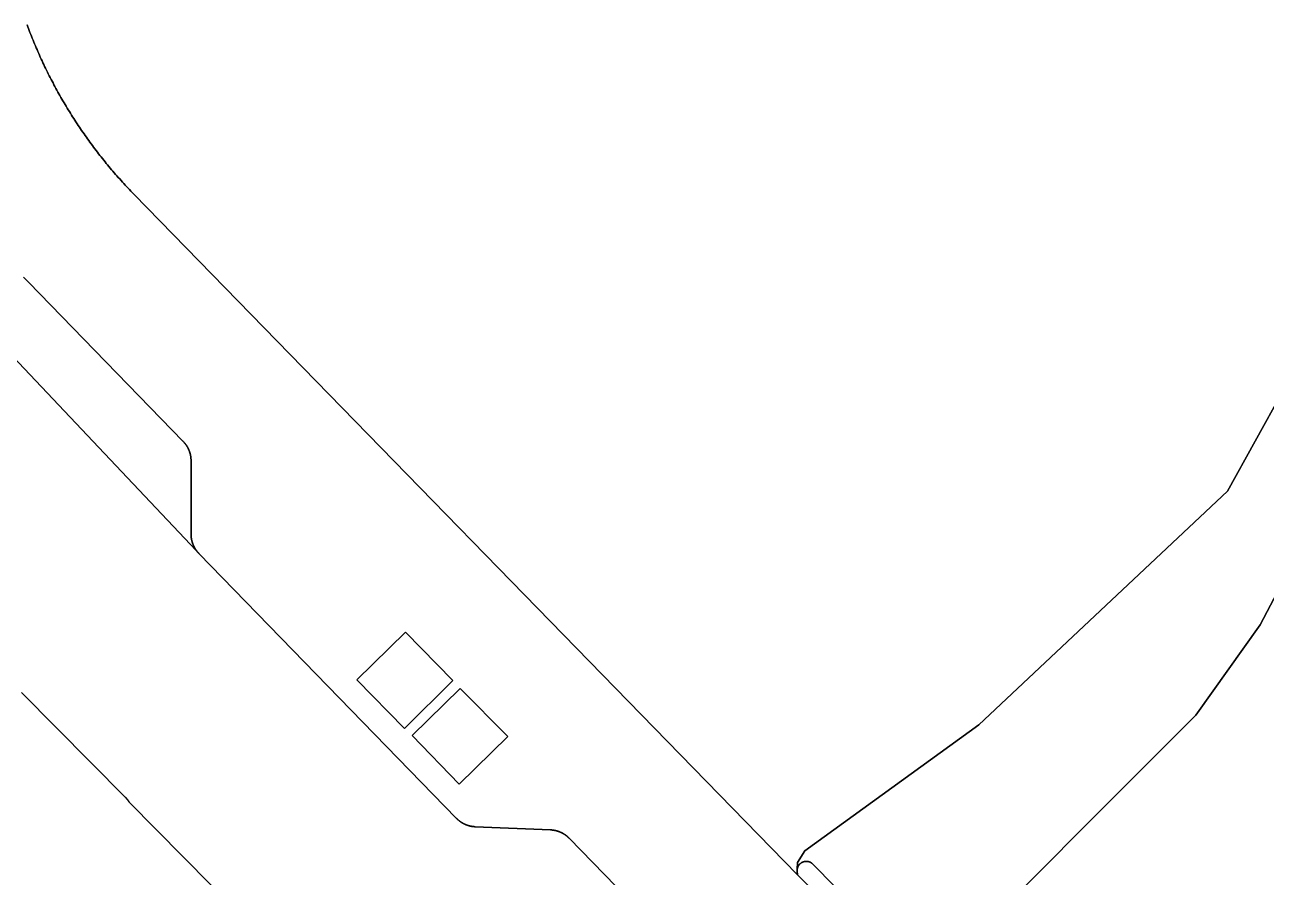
# Model space of a CAD drawing. Header units: metres. Extents: x -127 to 442, y -186 to 462.
# Drawn here: x 106.96 to 140.71, y 71.01 to 94.18 of the extents above; entities that cross this region are included whole.
import ezdxf

# ---------------------------------------------------------------- set-up
doc = ezdxf.new("R2010")
doc.units = ezdxf.units.M

msp = doc.modelspace()

# ---------------------------------------------------------------- linework, layer by layer
at = {"layer": 'road_0', "color": 8}
for points in [[(131.829, 67.156), (127.971, 71.077), (109.919, 89.584), (109.919, 89.584), (109.88, 89.624), (109.841, 89.664), (109.803, 89.705), (109.764, 89.746), (109.726, 89.786), (109.688, 89.827), (109.65, 89.868), (109.612, 89.91), (109.575, 89.951), (109.538, 89.993), (109.5, 90.035), (109.463, 90.076), (109.427, 90.119), (109.39, 90.161), (109.354, 90.203), (109.317, 90.246), (109.281, 90.288), (109.245, 90.331), (109.21, 90.374), (109.174, 90.417), (109.139, 90.461), (109.104, 90.504), (109.069, 90.548), (109.034, 90.592), (108.999, 90.636), (108.965, 90.68), (108.931, 90.724), (108.897, 90.768), (108.863, 90.813), (108.829, 90.857), (108.796, 90.902), (108.762, 90.947), (108.729, 90.992), (108.696, 91.037), (108.664, 91.083), (108.631, 91.128), (108.599, 91.174), (108.567, 91.22), (108.535, 91.266), (108.503, 91.312), (108.472, 91.358), (108.44, 91.404), (108.409, 91.451), (108.378, 91.497), (108.348, 91.544), (108.317, 91.591), (108.287, 91.638), (108.257, 91.685), (108.227, 91.732), (108.197, 91.779), (108.168, 91.827), (108.138, 91.874), (108.109, 91.922), (108.08, 91.97), (108.052, 92.018), (108.023, 92.066), (107.995, 92.114), (107.967, 92.163), (107.939, 92.211), (107.911, 92.26), (107.884, 92.309), (107.857, 92.357), (107.83, 92.406), (107.803, 92.455), (107.776, 92.505), (107.75, 92.554), (107.724, 92.603), (107.698, 92.653), (107.672, 92.702), (107.646, 92.752), (107.621, 92.802), (107.596, 92.852), (107.571, 92.902), (107.546, 92.952), (107.522, 93.002), (107.497, 93.053), (107.473, 93.103), (107.45, 93.154), (107.426, 93.205), (107.403, 93.255), (107.379, 93.306), (107.356, 93.357), (107.334, 93.408), (107.311, 93.459), (107.289, 93.511), (107.267, 93.562), (107.245, 93.613), (107.223, 93.665), (107.202, 93.717), (107.181, 93.768), (107.16, 93.82), (107.139, 93.872), (107.118, 93.924), (107.098, 93.976), (107.078, 94.028), (107.058, 94.081), (107.039, 94.133), (107.019, 94.185)], [(103.972, 87.966), (111.62, 79.896), (111.62, 79.896), (111.617, 79.9), (111.615, 79.904), (111.612, 79.908), (111.609, 79.912), (111.606, 79.915), (111.604, 79.919), (111.601, 79.923), (111.599, 79.927), (111.596, 79.931), (111.594, 79.935), (111.591, 79.939), (111.589, 79.943), (111.586, 79.947), (111.584, 79.951), (111.581, 79.956), (111.579, 79.96), (111.577, 79.964), (111.574, 79.968), (111.572, 79.972), (111.57, 79.976), (111.567, 79.98), (111.565, 79.984), (111.563, 79.989), (111.561, 79.993), (111.559, 79.997), (111.556, 80.001), (111.554, 80.006), (111.552, 80.01), (111.55, 80.014), (111.548, 80.018), (111.546, 80.023), (111.544, 80.027), (111.542, 80.031), (111.54, 80.036), (111.539, 80.04), (111.537, 80.044), (111.535, 80.049), (111.533, 80.053), (111.531, 80.058), (111.53, 80.062), (111.528, 80.066), (111.526, 80.071), (111.525, 80.075), (111.523, 80.08), (111.521, 80.084), (111.52, 80.089), (111.518, 80.093), (111.517, 80.098), (111.515, 80.102), (111.514, 80.107), (111.512, 80.111), (111.511, 80.116), (111.51, 80.12), (111.508, 80.125), (111.507, 80.129), (111.506, 80.134), (111.504, 80.138), (111.503, 80.143), (111.502, 80.148), (111.501, 80.152), (111.5, 80.157), (111.499, 80.161), (111.497, 80.166), (111.496, 80.171), (111.495, 80.175), (111.494, 80.18), (111.493, 80.184), (111.492, 80.189), (111.492, 80.194), (111.491, 80.198), (111.49, 80.203), (111.489, 80.208), (111.488, 80.212), (111.487, 80.217), (111.487, 80.222), (111.486, 80.226), (111.485, 80.231), (111.485, 80.236), (111.484, 80.241), (111.483, 80.245), (111.483, 80.25), (111.482, 80.255), (111.482, 80.259), (111.481, 80.264), (111.481, 80.269), (111.481, 80.273), (111.48, 80.278), (111.48, 80.283), (111.48, 80.288), (111.479, 80.292), (111.479, 80.297), (111.479, 80.302), (111.479, 80.307), (111.478, 80.311), (111.478, 80.316), (111.478, 80.321), (111.478, 80.326), (111.478, 80.33), (111.478, 80.335), (111.478, 80.335), (111.478, 82.334), (111.478, 82.334), (111.478, 82.34), (111.478, 82.346), (111.478, 82.352), (111.478, 82.357), (111.477, 82.363), (111.477, 82.369), (111.477, 82.375), (111.476, 82.381), (111.476, 82.387), (111.476, 82.393), (111.475, 82.398), (111.475, 82.404), (111.474, 82.41), (111.473, 82.416), (111.473, 82.422), (111.472, 82.427), (111.471, 82.433), (111.471, 82.439), (111.47, 82.445), (111.469, 82.451), (111.468, 82.456), (111.467, 82.462), (111.466, 82.468), (111.465, 82.474), (111.464, 82.479), (111.463, 82.485), (111.461, 82.491), (111.46, 82.497), (111.459, 82.502), (111.457, 82.508), (111.456, 82.514), (111.455, 82.519), (111.453, 82.525), (111.452, 82.531), (111.45, 82.536), (111.448, 82.542), (111.447, 82.548), (111.445, 82.553), (111.443, 82.559), (111.442, 82.564), (111.44, 82.57), (111.438, 82.576), (111.436, 82.581), (111.434, 82.587), (111.432, 82.592), (111.43, 82.598), (111.428, 82.603), (111.426, 82.609), (111.424, 82.614), (111.421, 82.619), (111.419, 82.625), (111.417, 82.63), (111.415, 82.636), (111.412, 82.641), (111.41, 82.646), (111.407, 82.652), (111.405, 82.657), (111.402, 82.662), (111.4, 82.667), (111.397, 82.673), (111.394, 82.678), (111.392, 82.683), (111.389, 82.688), (111.386, 82.693), (111.383, 82.699), (111.381, 82.704), (111.378, 82.709), (111.375, 82.714), (111.372, 82.719), (111.369, 82.724), (111.366, 82.729), (111.363, 82.734), (111.359, 82.739), (111.356, 82.744), (111.353, 82.749), (111.35, 82.754), (111.346, 82.758), (111.343, 82.763), (111.34, 82.768), (111.336, 82.773), (111.333, 82.778), (111.329, 82.782), (111.326, 82.787), (111.322, 82.792), (111.319, 82.796), (111.315, 82.801), (111.312, 82.805), (111.308, 82.81), (111.304, 82.814), (111.3, 82.819), (111.297, 82.823), (111.293, 82.828), (111.289, 82.832), (111.285, 82.837), (111.281, 82.841), (111.277, 82.845), (111.273, 82.85), (111.269, 82.854), (111.265, 82.858), (111.265, 82.858), (107.056, 87.185), (107.056, 87.185), (107.011, 87.232), (106.965, 87.279), (106.92, 87.326)], [(129.091, 64.534), (121.762, 72.068), (121.762, 72.068), (121.758, 72.072), (121.754, 72.076), (121.75, 72.08), (121.746, 72.084), (121.742, 72.088), (121.737, 72.092), (121.733, 72.096), (121.729, 72.1), (121.725, 72.104), (121.72, 72.107), (121.716, 72.111), (121.712, 72.115), (121.707, 72.119), (121.703, 72.122), (121.699, 72.126), (121.694, 72.13), (121.69, 72.133), (121.685, 72.137), (121.681, 72.14), (121.676, 72.144), (121.671, 72.147), (121.667, 72.151), (121.662, 72.154), (121.657, 72.157), (121.653, 72.161), (121.648, 72.164), (121.643, 72.167), (121.638, 72.17), (121.634, 72.173), (121.629, 72.176), (121.624, 72.18), (121.619, 72.183), (121.614, 72.186), (121.609, 72.189), (121.604, 72.191), (121.599, 72.194), (121.594, 72.197), (121.589, 72.2), (121.584, 72.203), (121.579, 72.205), (121.574, 72.208), (121.569, 72.211), (121.564, 72.213), (121.559, 72.216), (121.554, 72.219), (121.549, 72.221), (121.544, 72.224), (121.538, 72.226), (121.533, 72.228), (121.528, 72.231), (121.523, 72.233), (121.517, 72.235), (121.512, 72.238), (121.507, 72.24), (121.502, 72.242), (121.496, 72.244), (121.491, 72.246), (121.485, 72.248), (121.48, 72.25), (121.475, 72.252), (121.469, 72.254), (121.464, 72.256), (121.458, 72.258), (121.453, 72.259), (121.448, 72.261), (121.442, 72.263), (121.437, 72.264), (121.431, 72.266), (121.426, 72.268), (121.42, 72.269), (121.414, 72.271), (121.409, 72.272), (121.403, 72.274), (121.398, 72.275), (121.392, 72.276), (121.387, 72.277), (121.381, 72.279), (121.375, 72.28), (121.37, 72.281), (121.364, 72.282), (121.358, 72.283), (121.353, 72.284), (121.347, 72.285), (121.342, 72.286), (121.336, 72.287), (121.33, 72.288), (121.325, 72.289), (121.319, 72.289), (121.313, 72.29), (121.307, 72.291), (121.302, 72.291), (121.296, 72.292), (121.29, 72.293), (121.285, 72.293), (121.279, 72.294), (121.273, 72.294), (121.267, 72.294), (121.262, 72.295), (121.256, 72.295), (121.256, 72.295), (119.205, 72.382), (119.205, 72.382), (119.199, 72.382), (119.194, 72.383), (119.188, 72.383), (119.182, 72.383), (119.176, 72.384), (119.171, 72.384), (119.165, 72.385), (119.159, 72.385), (119.153, 72.386), (119.148, 72.386), (119.142, 72.387), (119.136, 72.388), (119.131, 72.389), (119.125, 72.389), (119.119, 72.39), (119.114, 72.391), (119.108, 72.392), (119.102, 72.393), (119.097, 72.394), (119.091, 72.395), (119.085, 72.396), (119.08, 72.398), (119.074, 72.399), (119.069, 72.4), (119.063, 72.401), (119.057, 72.403), (119.052, 72.404), (119.046, 72.405), (119.041, 72.407), (119.035, 72.408), (119.03, 72.41), (119.024, 72.412), (119.019, 72.413), (119.013, 72.415), (119.008, 72.417), (119.002, 72.418), (118.997, 72.42), (118.991, 72.422), (118.986, 72.424), (118.98, 72.426), (118.975, 72.428), (118.97, 72.43), (118.964, 72.432), (118.959, 72.434), (118.954, 72.436), (118.948, 72.438), (118.943, 72.44), (118.938, 72.443), (118.932, 72.445), (118.927, 72.447), (118.922, 72.45), (118.917, 72.452), (118.911, 72.455), (118.906, 72.457), (118.901, 72.46), (118.896, 72.462), (118.891, 72.465), (118.886, 72.468), (118.881, 72.47), (118.876, 72.473), (118.871, 72.476), (118.866, 72.479), (118.861, 72.481), (118.856, 72.484), (118.851, 72.487), (118.846, 72.49), (118.841, 72.493), (118.836, 72.496), (118.831, 72.499), (118.826, 72.502), (118.822, 72.506), (118.817, 72.509), (118.812, 72.512), (118.807, 72.515), (118.803, 72.519), (118.798, 72.522), (118.793, 72.525), (118.789, 72.529), (118.784, 72.532), (118.779, 72.536), (118.775, 72.539), (118.77, 72.543), (118.766, 72.546), (118.761, 72.55), (118.757, 72.553), (118.753, 72.557), (118.748, 72.561), (118.744, 72.565), (118.74, 72.568), (118.735, 72.572), (118.731, 72.576), (118.727, 72.58), (118.723, 72.584), (118.718, 72.588), (118.714, 72.592), (118.71, 72.596), (118.706, 72.6), (118.702, 72.604), (118.698, 72.608), (118.698, 72.608), (111.69, 79.812), (111.69, 79.812), (111.689, 79.813), (111.688, 79.814), (111.688, 79.814), (111.687, 79.815), (111.686, 79.816), (111.685, 79.817), (111.685, 79.818), (111.684, 79.818), (111.683, 79.819), (111.682, 79.82), (111.682, 79.821), (111.681, 79.822), (111.68, 79.822), (111.679, 79.823), (111.679, 79.824), (111.678, 79.825), (111.677, 79.826), (111.676, 79.826), (111.676, 79.827), (111.675, 79.828), (111.674, 79.829), (111.673, 79.83), (111.673, 79.831), (111.672, 79.831), (111.671, 79.832), (111.67, 79.833), (111.67, 79.834), (111.669, 79.835), (111.668, 79.835), (111.667, 79.836), (111.667, 79.837), (111.666, 79.838), (111.665, 79.839), (111.664, 79.84), (111.664, 79.84), (111.663, 79.841), (111.662, 79.842), (111.662, 79.843), (111.661, 79.844), (111.66, 79.845), (111.659, 79.845), (111.659, 79.846), (111.658, 79.847), (111.657, 79.848), (111.657, 79.849), (111.656, 79.85), (111.655, 79.85), (111.654, 79.851), (111.654, 79.852), (111.653, 79.853), (111.652, 79.854), (111.652, 79.855), (111.651, 79.856), (111.65, 79.856), (111.649, 79.857), (111.649, 79.858), (111.648, 79.859), (111.647, 79.86), (111.647, 79.861), (111.646, 79.862), (111.645, 79.862), (111.645, 79.863), (111.644, 79.864), (111.643, 79.865), (111.643, 79.866), (111.642, 79.867), (111.641, 79.868), (111.64, 79.869), (111.64, 79.869), (111.639, 79.87), (111.638, 79.871), (111.638, 79.872), (111.637, 79.873), (111.636, 79.874), (111.636, 79.875), (111.635, 79.876), (111.634, 79.876), (111.634, 79.877), (111.633, 79.878), (111.632, 79.879), (111.632, 79.88), (111.631, 79.881), (111.63, 79.882), (111.63, 79.883), (111.629, 79.883), (111.628, 79.884), (111.628, 79.885), (111.627, 79.886), (111.626, 79.887), (111.626, 79.888), (111.625, 79.889), (111.625, 79.89), (111.624, 79.891), (111.623, 79.891), (111.623, 79.892), (111.622, 79.893), (111.621, 79.894), (111.621, 79.895), (111.62, 79.896), (111.62, 79.896), (103.972, 87.966)], [(106.92, 87.326), (106.965, 87.279), (107.011, 87.232), (107.056, 87.185), (107.056, 87.185), (111.265, 82.858), (111.265, 82.858), (111.269, 82.854), (111.273, 82.85), (111.277, 82.845), (111.281, 82.841), (111.285, 82.837), (111.289, 82.832), (111.293, 82.828), (111.297, 82.823), (111.3, 82.819), (111.304, 82.814), (111.308, 82.81), (111.312, 82.805), (111.315, 82.801), (111.319, 82.796), (111.322, 82.792), (111.326, 82.787), (111.329, 82.782), (111.333, 82.778), (111.336, 82.773), (111.34, 82.768), (111.343, 82.763), (111.346, 82.758), (111.35, 82.754), (111.353, 82.749), (111.356, 82.744), (111.359, 82.739), (111.363, 82.734), (111.366, 82.729), (111.369, 82.724), (111.372, 82.719), (111.375, 82.714), (111.378, 82.709), (111.381, 82.704), (111.383, 82.699), (111.386, 82.693), (111.389, 82.688), (111.392, 82.683), (111.394, 82.678), (111.397, 82.673), (111.4, 82.667), (111.402, 82.662), (111.405, 82.657), (111.407, 82.652), (111.41, 82.646), (111.412, 82.641), (111.415, 82.636), (111.417, 82.63), (111.419, 82.625), (111.421, 82.619), (111.424, 82.614), (111.426, 82.609), (111.428, 82.603), (111.43, 82.598), (111.432, 82.592), (111.434, 82.587), (111.436, 82.581), (111.438, 82.576), (111.44, 82.57), (111.442, 82.564), (111.443, 82.559), (111.445, 82.553), (111.447, 82.548), (111.448, 82.542), (111.45, 82.536), (111.452, 82.531), (111.453, 82.525), (111.455, 82.519), (111.456, 82.514), (111.457, 82.508), (111.459, 82.502), (111.46, 82.497), (111.461, 82.491), (111.463, 82.485), (111.464, 82.479), (111.465, 82.474), (111.466, 82.468), (111.467, 82.462), (111.468, 82.456), (111.469, 82.451), (111.47, 82.445), (111.471, 82.439), (111.471, 82.433), (111.472, 82.427), (111.473, 82.422), (111.473, 82.416), (111.474, 82.41), (111.475, 82.404), (111.475, 82.398), (111.476, 82.393), (111.476, 82.387), (111.476, 82.381), (111.477, 82.375), (111.477, 82.369), (111.477, 82.363), (111.478, 82.357), (111.478, 82.352), (111.478, 82.346), (111.478, 82.34), (111.478, 82.334), (111.478, 82.334), (111.478, 80.335), (111.478, 80.335), (111.478, 80.33), (111.478, 80.326), (111.478, 80.321), (111.478, 80.316), (111.478, 80.311), (111.479, 80.307), (111.479, 80.302), (111.479, 80.297), (111.479, 80.292), (111.48, 80.288), (111.48, 80.283), (111.48, 80.278), (111.481, 80.273), (111.481, 80.269), (111.481, 80.264), (111.482, 80.259), (111.482, 80.255), (111.483, 80.25), (111.483, 80.245), (111.484, 80.241), (111.485, 80.236), (111.485, 80.231), (111.486, 80.226), (111.487, 80.222), (111.487, 80.217), (111.488, 80.212), (111.489, 80.208), (111.49, 80.203), (111.491, 80.198), (111.492, 80.194), (111.492, 80.189), (111.493, 80.184), (111.494, 80.18), (111.495, 80.175), (111.496, 80.171), (111.497, 80.166), (111.499, 80.161), (111.5, 80.157), (111.501, 80.152), (111.502, 80.148), (111.503, 80.143), (111.504, 80.138), (111.506, 80.134), (111.507, 80.129), (111.508, 80.125), (111.51, 80.12), (111.511, 80.116), (111.512, 80.111), (111.514, 80.107), (111.515, 80.102), (111.517, 80.098), (111.518, 80.093), (111.52, 80.089), (111.521, 80.084), (111.523, 80.08), (111.525, 80.075), (111.526, 80.071), (111.528, 80.066), (111.53, 80.062), (111.531, 80.058), (111.533, 80.053), (111.535, 80.049), (111.537, 80.044), (111.539, 80.04), (111.54, 80.036), (111.542, 80.031), (111.544, 80.027), (111.546, 80.023), (111.548, 80.018), (111.55, 80.014), (111.552, 80.01), (111.554, 80.006), (111.556, 80.001), (111.559, 79.997), (111.561, 79.993), (111.563, 79.989), (111.565, 79.984), (111.567, 79.98), (111.57, 79.976), (111.572, 79.972), (111.574, 79.968), (111.577, 79.964), (111.579, 79.96), (111.581, 79.956), (111.584, 79.951), (111.586, 79.947), (111.589, 79.943), (111.591, 79.939), (111.594, 79.935), (111.596, 79.931), (111.599, 79.927), (111.601, 79.923), (111.604, 79.919), (111.606, 79.915), (111.609, 79.912), (111.612, 79.908), (111.615, 79.904), (111.617, 79.9), (111.62, 79.896), (111.62, 79.896), (111.621, 79.895), (111.621, 79.894), (111.622, 79.893), (111.623, 79.892), (111.623, 79.891), (111.624, 79.891), (111.625, 79.89), (111.625, 79.889), (111.626, 79.888), (111.626, 79.887), (111.627, 79.886), (111.628, 79.885), (111.628, 79.884), (111.629, 79.883), (111.63, 79.883), (111.63, 79.882), (111.631, 79.881), (111.632, 79.88), (111.632, 79.879), (111.633, 79.878), (111.634, 79.877), (111.634, 79.876), (111.635, 79.876), (111.636, 79.875), (111.636, 79.874), (111.637, 79.873), (111.638, 79.872), (111.638, 79.871), (111.639, 79.87), (111.64, 79.869), (111.64, 79.869), (111.641, 79.868), (111.642, 79.867), (111.643, 79.866), (111.643, 79.865), (111.644, 79.864), (111.645, 79.863), (111.645, 79.862), (111.646, 79.862), (111.647, 79.861), (111.647, 79.86), (111.648, 79.859), (111.649, 79.858), (111.649, 79.857), (111.65, 79.856), (111.651, 79.856), (111.652, 79.855), (111.652, 79.854), (111.653, 79.853), (111.654, 79.852), (111.654, 79.851), (111.655, 79.85), (111.656, 79.85), (111.657, 79.849), (111.657, 79.848), (111.658, 79.847), (111.659, 79.846), (111.659, 79.845), (111.66, 79.845), (111.661, 79.844), (111.662, 79.843), (111.662, 79.842), (111.663, 79.841), (111.664, 79.84), (111.664, 79.84), (111.665, 79.839), (111.666, 79.838), (111.667, 79.837), (111.667, 79.836), (111.668, 79.835), (111.669, 79.835), (111.67, 79.834), (111.67, 79.833), (111.671, 79.832), (111.672, 79.831), (111.673, 79.831), (111.673, 79.83), (111.674, 79.829), (111.675, 79.828), (111.676, 79.827), (111.676, 79.826), (111.677, 79.826), (111.678, 79.825), (111.679, 79.824), (111.679, 79.823), (111.68, 79.822), (111.681, 79.822), (111.682, 79.821), (111.682, 79.82), (111.683, 79.819), (111.684, 79.818), (111.685, 79.818), (111.685, 79.817), (111.686, 79.816), (111.687, 79.815), (111.688, 79.814), (111.688, 79.814), (111.689, 79.813), (111.69, 79.812), (111.69, 79.812), (118.698, 72.608), (118.698, 72.608), (118.702, 72.604), (118.706, 72.6), (118.71, 72.596), (118.714, 72.592), (118.718, 72.588), (118.723, 72.584), (118.727, 72.58), (118.731, 72.576), (118.735, 72.572), (118.74, 72.568), (118.744, 72.565), (118.748, 72.561), (118.753, 72.557), (118.757, 72.553), (118.761, 72.55), (118.766, 72.546), (118.77, 72.543), (118.775, 72.539), (118.779, 72.536), (118.784, 72.532), (118.789, 72.529), (118.793, 72.525), (118.798, 72.522), (118.803, 72.519), (118.807, 72.515), (118.812, 72.512), (118.817, 72.509), (118.822, 72.506), (118.826, 72.502), (118.831, 72.499), (118.836, 72.496), (118.841, 72.493), (118.846, 72.49), (118.851, 72.487), (118.856, 72.484), (118.861, 72.481), (118.866, 72.479), (118.871, 72.476), (118.876, 72.473), (118.881, 72.47), (118.886, 72.468), (118.891, 72.465), (118.896, 72.462), (118.901, 72.46), (118.906, 72.457), (118.911, 72.455), (118.917, 72.452), (118.922, 72.45), (118.927, 72.447), (118.932, 72.445), (118.938, 72.443), (118.943, 72.44), (118.948, 72.438), (118.954, 72.436), (118.959, 72.434), (118.964, 72.432), (118.97, 72.43), (118.975, 72.428), (118.98, 72.426), (118.986, 72.424), (118.991, 72.422), (118.997, 72.42), (119.002, 72.418), (119.008, 72.417), (119.013, 72.415), (119.019, 72.413), (119.024, 72.412), (119.03, 72.41), (119.035, 72.408), (119.041, 72.407), (119.046, 72.405), (119.052, 72.404), (119.057, 72.403), (119.063, 72.401), (119.069, 72.4), (119.074, 72.399), (119.08, 72.398), (119.085, 72.396), (119.091, 72.395), (119.097, 72.394), (119.102, 72.393), (119.108, 72.392), (119.114, 72.391), (119.119, 72.39), (119.125, 72.389), (119.131, 72.389), (119.136, 72.388), (119.142, 72.387), (119.148, 72.386), (119.153, 72.386), (119.159, 72.385), (119.165, 72.385), (119.171, 72.384), (119.176, 72.384), (119.182, 72.383), (119.188, 72.383), (119.194, 72.383), (119.199, 72.382), (119.205, 72.382), (119.205, 72.382), (121.256, 72.295), (121.256, 72.295), (121.262, 72.295), (121.267, 72.294), (121.273, 72.294), (121.279, 72.294), (121.285, 72.293), (121.29, 72.293), (121.296, 72.292), (121.302, 72.291), (121.307, 72.291), (121.313, 72.29), (121.319, 72.289), (121.325, 72.289), (121.33, 72.288), (121.336, 72.287), (121.342, 72.286), (121.347, 72.285), (121.353, 72.284), (121.358, 72.283), (121.364, 72.282), (121.37, 72.281), (121.375, 72.28), (121.381, 72.279), (121.387, 72.277), (121.392, 72.276), (121.398, 72.275), (121.403, 72.274), (121.409, 72.272), (121.414, 72.271), (121.42, 72.269), (121.426, 72.268), (121.431, 72.266), (121.437, 72.264), (121.442, 72.263), (121.448, 72.261), (121.453, 72.259), (121.458, 72.258), (121.464, 72.256), (121.469, 72.254), (121.475, 72.252), (121.48, 72.25), (121.485, 72.248), (121.491, 72.246), (121.496, 72.244), (121.502, 72.242), (121.507, 72.24), (121.512, 72.238), (121.517, 72.235), (121.523, 72.233), (121.528, 72.231), (121.533, 72.228), (121.538, 72.226), (121.544, 72.224), (121.549, 72.221), (121.554, 72.219), (121.559, 72.216), (121.564, 72.213), (121.569, 72.211), (121.574, 72.208), (121.579, 72.205), (121.584, 72.203), (121.589, 72.2), (121.594, 72.197), (121.599, 72.194), (121.604, 72.191), (121.609, 72.189), (121.614, 72.186), (121.619, 72.183), (121.624, 72.18), (121.629, 72.176), (121.634, 72.173), (121.638, 72.17), (121.643, 72.167), (121.648, 72.164), (121.653, 72.161), (121.657, 72.157), (121.662, 72.154), (121.667, 72.151), (121.671, 72.147), (121.676, 72.144), (121.681, 72.14), (121.685, 72.137), (121.69, 72.133), (121.694, 72.13), (121.699, 72.126), (121.703, 72.122), (121.707, 72.119), (121.712, 72.115), (121.716, 72.111), (121.72, 72.107), (121.725, 72.104), (121.729, 72.1), (121.733, 72.096), (121.737, 72.092), (121.742, 72.088), (121.746, 72.084), (121.75, 72.08), (121.754, 72.076), (121.758, 72.072), (121.762, 72.068), (121.762, 72.068), (129.091, 64.534)], [(106.864, 76.035), (109.698, 73.175), (109.698, 73.175), (109.699, 73.174), (109.7, 73.173), (109.701, 73.172), (109.702, 73.171), (109.703, 73.17), (109.704, 73.169), (109.705, 73.168), (109.706, 73.167), (109.707, 73.166), (109.708, 73.165), (109.709, 73.163), (109.71, 73.162), (109.711, 73.161), (109.712, 73.16), (109.713, 73.159), (109.714, 73.158), (109.715, 73.157), (109.716, 73.156), (109.718, 73.155), (109.719, 73.154), (109.72, 73.153), (109.721, 73.152), (109.721, 73.151), (109.722, 73.149), (109.723, 73.148), (109.724, 73.147), (109.725, 73.146), (109.726, 73.145), (109.727, 73.144), (109.728, 73.143), (109.729, 73.142), (109.73, 73.141), (109.731, 73.14), (109.732, 73.138), (109.733, 73.137), (109.734, 73.136), (109.735, 73.135), (109.736, 73.134), (109.737, 73.133), (109.738, 73.132), (109.739, 73.131), (109.74, 73.129), (109.741, 73.128), (109.742, 73.127), (109.743, 73.126), (109.744, 73.125), (109.745, 73.124), (109.746, 73.123), (109.747, 73.122), (109.747, 73.12), (109.748, 73.119), (109.749, 73.118), (109.75, 73.117), (109.751, 73.116), (109.752, 73.115), (109.753, 73.113), (109.754, 73.112), (109.755, 73.111), (109.756, 73.11), (109.757, 73.109), (109.758, 73.108), (109.758, 73.107), (109.759, 73.105), (109.76, 73.104), (109.761, 73.103), (109.762, 73.102), (109.763, 73.101), (109.764, 73.099), (109.765, 73.098), (109.766, 73.097), (109.766, 73.096), (109.767, 73.095), (109.768, 73.094), (109.769, 73.092), (109.77, 73.091), (109.771, 73.09), (109.772, 73.089), (109.773, 73.088), (109.773, 73.086), (109.774, 73.085), (109.775, 73.084), (109.776, 73.083), (109.777, 73.082), (109.778, 73.08), (109.778, 73.079), (109.779, 73.078), (109.78, 73.077), (109.781, 73.075), (109.782, 73.074), (109.783, 73.073), (109.783, 73.072), (109.784, 73.071), (109.785, 73.069), (109.786, 73.068), (109.787, 73.067), (109.788, 73.066), (109.788, 73.064), (109.789, 73.063), (109.79, 73.062), (109.79, 73.062), (120.172, 62.542)], [(120.172, 62.542), (109.79, 73.062), (109.79, 73.062), (109.789, 73.063), (109.788, 73.064), (109.788, 73.066), (109.787, 73.067), (109.786, 73.068), (109.785, 73.069), (109.784, 73.071), (109.783, 73.072), (109.783, 73.073), (109.782, 73.074), (109.781, 73.075), (109.78, 73.077), (109.779, 73.078), (109.778, 73.079), (109.778, 73.08), (109.777, 73.082), (109.776, 73.083), (109.775, 73.084), (109.774, 73.085), (109.773, 73.086), (109.773, 73.088), (109.772, 73.089), (109.771, 73.09), (109.77, 73.091), (109.769, 73.092), (109.768, 73.094), (109.767, 73.095), (109.766, 73.096), (109.766, 73.097), (109.765, 73.098), (109.764, 73.099), (109.763, 73.101), (109.762, 73.102), (109.761, 73.103), (109.76, 73.104), (109.759, 73.105), (109.758, 73.107), (109.758, 73.108), (109.757, 73.109), (109.756, 73.11), (109.755, 73.111), (109.754, 73.112), (109.753, 73.113), (109.752, 73.115), (109.751, 73.116), (109.75, 73.117), (109.749, 73.118), (109.748, 73.119), (109.747, 73.12), (109.747, 73.122), (109.746, 73.123), (109.745, 73.124), (109.744, 73.125), (109.743, 73.126), (109.742, 73.127), (109.741, 73.128), (109.74, 73.129), (109.739, 73.131), (109.738, 73.132), (109.737, 73.133), (109.736, 73.134), (109.735, 73.135), (109.734, 73.136), (109.733, 73.137), (109.732, 73.138), (109.731, 73.14), (109.73, 73.141), (109.729, 73.142), (109.728, 73.143), (109.727, 73.144), (109.726, 73.145), (109.725, 73.146), (109.724, 73.147), (109.723, 73.148), (109.722, 73.149), (109.721, 73.151), (109.721, 73.152), (109.72, 73.153), (109.719, 73.154), (109.718, 73.155), (109.716, 73.156), (109.715, 73.157), (109.714, 73.158), (109.713, 73.159), (109.712, 73.16), (109.711, 73.161), (109.71, 73.162), (109.709, 73.163), (109.708, 73.165), (109.707, 73.166), (109.706, 73.167), (109.705, 73.168), (109.704, 73.169), (109.703, 73.17), (109.702, 73.171), (109.701, 73.172), (109.7, 73.173), (109.699, 73.174), (109.698, 73.175), (109.698, 73.175), (106.864, 76.035)]]:
    msp.add_lwpolyline(points, dxfattribs=at)
at = {"layer": 'terrain_0', "color": 8}
msp.add_lwpolyline([(131.551, 68.152), (128.37, 71.382), (128.37, 71.382), (128.366, 71.385), (128.362, 71.389), (128.357, 71.392), (128.353, 71.395), (128.349, 71.398), (128.344, 71.401), (128.34, 71.404), (128.335, 71.406), (128.331, 71.409), (128.326, 71.411), (128.321, 71.414), (128.316, 71.416), (128.312, 71.418), (128.307, 71.42), (128.302, 71.422), (128.297, 71.424), (128.292, 71.426), (128.287, 71.428), (128.282, 71.429), (128.277, 71.431), (128.272, 71.432), (128.266, 71.433), (128.261, 71.435), (128.256, 71.436), (128.251, 71.437), (128.246, 71.437), (128.24, 71.438), (128.235, 71.439), (128.23, 71.439), (128.224, 71.439), (128.219, 71.44), (128.214, 71.44), (128.209, 71.44), (128.203, 71.44), (128.198, 71.44), (128.193, 71.439), (128.187, 71.439), (128.182, 71.438), (128.177, 71.438), (128.172, 71.437), (128.166, 71.436), (128.161, 71.435), (128.156, 71.434), (128.151, 71.433), (128.146, 71.431), (128.14, 71.43), (128.135, 71.429), (128.13, 71.427), (128.125, 71.425), (128.12, 71.423), (128.115, 71.421), (128.111, 71.419), (128.106, 71.417), (128.101, 71.415), (128.096, 71.413), (128.091, 71.41), (128.087, 71.407), (128.082, 71.405), (128.078, 71.402), (128.073, 71.399), (128.069, 71.396), (128.064, 71.393), (128.06, 71.39), (128.056, 71.387), (128.052, 71.384), (128.048, 71.38), (128.044, 71.377), (128.04, 71.373), (128.036, 71.37), (128.032, 71.366), (128.028, 71.362), (128.025, 71.358), (128.021, 71.354), (128.018, 71.35), (128.014, 71.346), (128.011, 71.342), (128.008, 71.338), (128.005, 71.333), (128.002, 71.329), (127.999, 71.324), (127.996, 71.32), (127.993, 71.315), (127.991, 71.311), (127.988, 71.306), (127.986, 71.301), (127.984, 71.297), (127.981, 71.292), (127.979, 71.287), (127.977, 71.282), (127.975, 71.277), (127.974, 71.272), (127.972, 71.267), (127.97, 71.262), (127.969, 71.257), (127.967, 71.252), (127.966, 71.247), (127.965, 71.241), (127.964, 71.236), (127.963, 71.231), (127.963, 71.231), (127.963, 71.23), (127.963, 71.23), (127.963, 71.229), (127.963, 71.229), (127.963, 71.228), (127.962, 71.228), (127.962, 71.227), (127.962, 71.226), (127.962, 71.226), (127.962, 71.225), (127.962, 71.225), (127.962, 71.224), (127.962, 71.224), (127.962, 71.223), (127.962, 71.222), (127.962, 71.222), (127.962, 71.221), (127.962, 71.221), (127.962, 71.22), (127.961, 71.22), (127.961, 71.219), (127.961, 71.218), (127.961, 71.218), (127.961, 71.217), (127.961, 71.217), (127.961, 71.216), (127.961, 71.216), (127.961, 71.215), (127.961, 71.214), (127.961, 71.214), (127.961, 71.213), (127.961, 71.213), (127.961, 71.212), (127.961, 71.212), (127.961, 71.211), (127.961, 71.21), (127.961, 71.21), (127.96, 71.209), (127.96, 71.209), (127.96, 71.208), (127.96, 71.207), (127.96, 71.207), (127.96, 71.206), (127.96, 71.206), (127.96, 71.205), (127.96, 71.205), (127.96, 71.204), (127.96, 71.203), (127.96, 71.203), (127.96, 71.202), (127.96, 71.202), (127.96, 71.201), (127.96, 71.201), (127.96, 71.2), (127.96, 71.199), (127.96, 71.199), (127.96, 71.198), (127.96, 71.198), (127.96, 71.197), (127.96, 71.197), (127.96, 71.196), (127.96, 71.195), (127.96, 71.195), (127.96, 71.194), (127.96, 71.194), (127.96, 71.193), (127.96, 71.192), (127.96, 71.192), (127.96, 71.191), (127.96, 71.191), (127.96, 71.19), (127.96, 71.19), (127.96, 71.189), (127.96, 71.188), (127.96, 71.188), (127.96, 71.187), (127.96, 71.187), (127.96, 71.186), (127.96, 71.186), (127.96, 71.185), (127.96, 71.184), (127.96, 71.184), (127.96, 71.183), (127.96, 71.183), (127.96, 71.182), (127.96, 71.182), (127.96, 71.181), (127.96, 71.18), (127.96, 71.18), (127.96, 71.179), (127.96, 71.179), (127.96, 71.178), (127.96, 71.177), (127.96, 71.177), (127.96, 71.176), (127.96, 71.176), (127.96, 71.175), (127.96, 71.175), (127.96, 71.174), (127.96, 71.174), (127.971, 71.077), (131.829, 67.156)], dxfattribs=at)
at = {"layer": 'terrain_1', "color": 7}
for points in [[(117.279, 75.056), (118.596, 76.358), (117.311, 77.667), (115.99, 76.377), (117.279, 75.056)], [(120.095, 74.835), (118.797, 76.143), (117.493, 74.861), (118.771, 73.54), (120.095, 74.835)]]:
    msp.add_lwpolyline(points, close=True, dxfattribs=at)
at = {"layer": 'terrain_5', "color": 3}
for points in [[(144.181, 89.664), (139.663, 81.505), (132.897, 75.151), (128.173, 71.729), (127.971, 71.409), (127.963, 71.231), (127.963, 71.231), (127.964, 71.236), (127.965, 71.241), (127.966, 71.247), (127.967, 71.252), (127.969, 71.257), (127.97, 71.262), (127.972, 71.267), (127.974, 71.272), (127.975, 71.277), (127.977, 71.282), (127.979, 71.287), (127.981, 71.292), (127.984, 71.297), (127.986, 71.301), (127.988, 71.306), (127.991, 71.311), (127.993, 71.315), (127.996, 71.32), (127.999, 71.324), (128.002, 71.329), (128.005, 71.333), (128.008, 71.338), (128.011, 71.342), (128.014, 71.346), (128.018, 71.35), (128.021, 71.354), (128.025, 71.358), (128.028, 71.362), (128.032, 71.366), (128.036, 71.37), (128.04, 71.373), (128.044, 71.377), (128.048, 71.38), (128.052, 71.384), (128.056, 71.387), (128.06, 71.39), (128.064, 71.393), (128.069, 71.396), (128.073, 71.399), (128.078, 71.402), (128.082, 71.405), (128.087, 71.407), (128.091, 71.41), (128.096, 71.413), (128.101, 71.415), (128.106, 71.417), (128.111, 71.419), (128.115, 71.421), (128.12, 71.423), (128.125, 71.425), (128.13, 71.427), (128.135, 71.429), (128.14, 71.43), (128.146, 71.431), (128.151, 71.433), (128.156, 71.434), (128.161, 71.435), (128.166, 71.436), (128.172, 71.437), (128.177, 71.438), (128.182, 71.438), (128.187, 71.439), (128.193, 71.439), (128.198, 71.44), (128.203, 71.44), (128.209, 71.44), (128.214, 71.44), (128.219, 71.44), (128.224, 71.439), (128.23, 71.439), (128.235, 71.439), (128.24, 71.438), (128.246, 71.437), (128.251, 71.437), (128.256, 71.436), (128.261, 71.435), (128.266, 71.433), (128.272, 71.432), (128.277, 71.431), (128.282, 71.429), (128.287, 71.428), (128.292, 71.426), (128.297, 71.424), (128.302, 71.422), (128.307, 71.42), (128.312, 71.418), (128.316, 71.416), (128.321, 71.414), (128.326, 71.411), (128.331, 71.409), (128.335, 71.406), (128.34, 71.404), (128.344, 71.401), (128.349, 71.398), (128.353, 71.395), (128.357, 71.392), (128.362, 71.389), (128.366, 71.385), (128.37, 71.382), (128.37, 71.382), (131.551, 68.152), (138.806, 75.419), (140.55, 77.87), (153.582, 102.669)], [(107.019, 94.185), (107.039, 94.133), (107.058, 94.081), (107.078, 94.028), (107.098, 93.976), (107.118, 93.924), (107.139, 93.872), (107.16, 93.82), (107.181, 93.768), (107.202, 93.717), (107.223, 93.665), (107.245, 93.613), (107.267, 93.562), (107.289, 93.511), (107.311, 93.459), (107.334, 93.408), (107.356, 93.357), (107.379, 93.306), (107.403, 93.255), (107.426, 93.205), (107.45, 93.154), (107.473, 93.103), (107.497, 93.053), (107.522, 93.002), (107.546, 92.952), (107.571, 92.902), (107.596, 92.852), (107.621, 92.802), (107.646, 92.752), (107.672, 92.702), (107.698, 92.653), (107.724, 92.603), (107.75, 92.554), (107.776, 92.505), (107.803, 92.455), (107.83, 92.406), (107.857, 92.357), (107.884, 92.309), (107.911, 92.26), (107.939, 92.211), (107.967, 92.163), (107.995, 92.114), (108.023, 92.066), (108.052, 92.018), (108.08, 91.97), (108.109, 91.922), (108.138, 91.874), (108.168, 91.827), (108.197, 91.779), (108.227, 91.732), (108.257, 91.685), (108.287, 91.638), (108.317, 91.591), (108.348, 91.544), (108.378, 91.497), (108.409, 91.451), (108.44, 91.404), (108.472, 91.358), (108.503, 91.312), (108.535, 91.266), (108.567, 91.22), (108.599, 91.174), (108.631, 91.128), (108.664, 91.083), (108.696, 91.037), (108.729, 90.992), (108.762, 90.947), (108.796, 90.902), (108.829, 90.857), (108.863, 90.813), (108.897, 90.768), (108.931, 90.724), (108.965, 90.68), (108.999, 90.636), (109.034, 90.592), (109.069, 90.548), (109.104, 90.504), (109.139, 90.461), (109.174, 90.417), (109.21, 90.374), (109.245, 90.331), (109.281, 90.288), (109.317, 90.246), (109.354, 90.203), (109.39, 90.161), (109.427, 90.119), (109.463, 90.076), (109.5, 90.035), (109.538, 89.993), (109.575, 89.951), (109.612, 89.91), (109.65, 89.868), (109.688, 89.827), (109.726, 89.786), (109.764, 89.746), (109.803, 89.705), (109.841, 89.664), (109.88, 89.624), (109.919, 89.584), (109.919, 89.584), (127.971, 71.077), (127.96, 71.174), (127.96, 71.174), (127.96, 71.175), (127.96, 71.175), (127.96, 71.176), (127.96, 71.176), (127.96, 71.177), (127.96, 71.177), (127.96, 71.178), (127.96, 71.179), (127.96, 71.179), (127.96, 71.18), (127.96, 71.18), (127.96, 71.181), (127.96, 71.182), (127.96, 71.182), (127.96, 71.183), (127.96, 71.183), (127.96, 71.184), (127.96, 71.184), (127.96, 71.185), (127.96, 71.186), (127.96, 71.186), (127.96, 71.187), (127.96, 71.187), (127.96, 71.188), (127.96, 71.188), (127.96, 71.189), (127.96, 71.19), (127.96, 71.19), (127.96, 71.191), (127.96, 71.191), (127.96, 71.192), (127.96, 71.192), (127.96, 71.193), (127.96, 71.194), (127.96, 71.194), (127.96, 71.195), (127.96, 71.195), (127.96, 71.196), (127.96, 71.197), (127.96, 71.197), (127.96, 71.198), (127.96, 71.198), (127.96, 71.199), (127.96, 71.199), (127.96, 71.2), (127.96, 71.201), (127.96, 71.201), (127.96, 71.202), (127.96, 71.202), (127.96, 71.203), (127.96, 71.203), (127.96, 71.204), (127.96, 71.205), (127.96, 71.205), (127.96, 71.206), (127.96, 71.206), (127.96, 71.207), (127.96, 71.207), (127.96, 71.208), (127.96, 71.209), (127.96, 71.209), (127.961, 71.21), (127.961, 71.21), (127.961, 71.211), (127.961, 71.212), (127.961, 71.212), (127.961, 71.213), (127.961, 71.213), (127.961, 71.214), (127.961, 71.214), (127.961, 71.215), (127.961, 71.216), (127.961, 71.216), (127.961, 71.217), (127.961, 71.217), (127.961, 71.218), (127.961, 71.218), (127.961, 71.219), (127.961, 71.22), (127.962, 71.22), (127.962, 71.221), (127.962, 71.221), (127.962, 71.222), (127.962, 71.222), (127.962, 71.223), (127.962, 71.224), (127.962, 71.224), (127.962, 71.225), (127.962, 71.225), (127.962, 71.226), (127.962, 71.226), (127.962, 71.227), (127.962, 71.228), (127.963, 71.228), (127.963, 71.229), (127.963, 71.229), (127.963, 71.23), (127.963, 71.23), (127.963, 71.231), (127.963, 71.231), (127.971, 71.409), (128.173, 71.729), (132.897, 75.151), (139.663, 81.505), (144.181, 89.664)]]:
    msp.add_lwpolyline(points, dxfattribs=at)
at = {"layer": 'water', "color": 5}
msp.add_lwpolyline([(153.582, 102.669), (140.55, 77.87), (138.806, 75.419), (131.551, 68.152), (132.191, 67.503), (131.829, 67.156), (129.091, 64.534), (123.653, 59.325), (120.636, 56.434), (120.275, 56.089), (119.217, 57.164), (106.03, 44.18)], dxfattribs=at)

doc.saveas('drawing.dxf')
